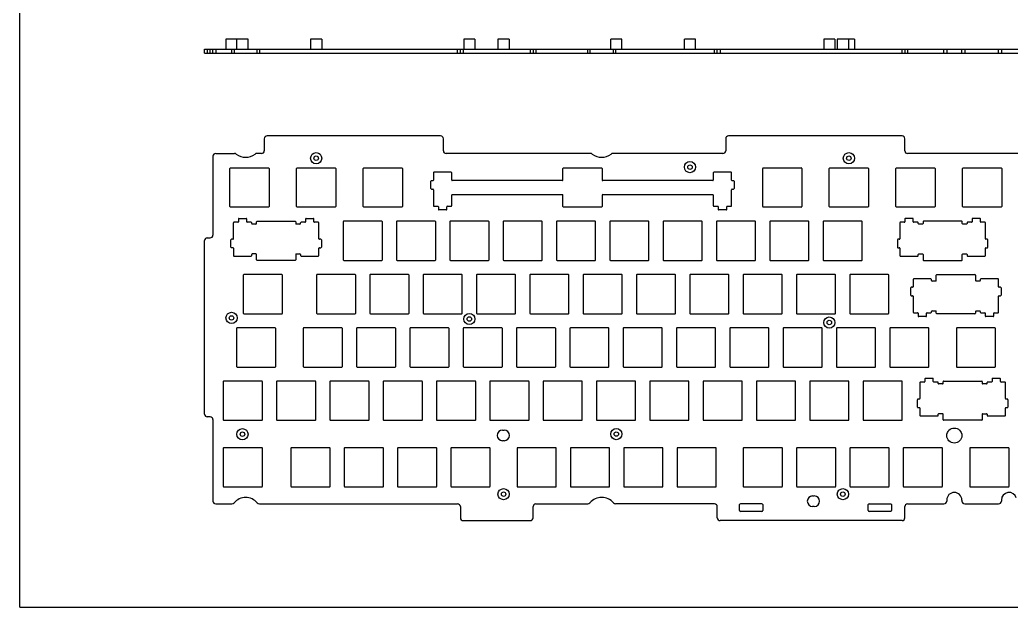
# Model space of a CAD drawing. Header units: millimetres. Extents: x 0 to 594, y 0 to 420.
# Drawn here: x 0 to 354.2, y 0 to 210 of the extents above; entities that cross this region are included whole.
import ezdxf

# ---------------------------------------------------------------- set-up
doc = ezdxf.new("R2010")
doc.units = ezdxf.units.MM
doc.header["$LTSCALE"] = 32.67
doc.layers.get('0').update_dxf_attribs({"linetype": 'CONTINUOUS'})

msp = doc.modelspace()

# ---------------------------------------------------------------- linework, layer by layer
at = {"color": 7, "linetype": 'Continuous'}
for p, q in [((0, 0), (0, 420)), ((73.64, 203.03), (73.64, 199.53)), ((77.49, 203.03), (73.64, 203.03)), ((77.54, 199.53), (77.54, 203.03)), ((81.54, 203.03), (77.54, 203.03)), ((81.54, 199.53), (81.54, 203.03)), ((103.88, 203.03), (103.88, 199.53)), ((107.88, 203.03), (103.88, 203.03)), ((107.88, 203.03), (107.88, 199.53)), ((158.62, 203.03), (158.62, 199.53)), ((162.62, 203.03), (158.62, 203.03)), ((162.62, 203.03), (162.62, 199.53)), ((170.84, 203.03), (170.84, 199.53)), ((174.84, 203.03), (170.84, 203.03)), ((174.84, 203.03), (174.84, 199.53)), ((211.11, 199.53), (211.11, 203.03)), ((215.11, 203.03), (211.11, 203.03)), ((215.11, 199.53), (215.11, 203.03)), ((237.42, 199.53), (237.42, 203.03)), ((241.42, 203.03), (237.42, 203.03)), ((241.42, 199.53), (241.42, 203.03)), ((287.22, 203.03), (287.22, 199.53)), ((291.22, 203.03), (287.22, 203.03)), ((291.22, 203.03), (291.22, 199.53)), ((292.06, 203.03), (292.06, 199.53)), ((296.06, 203.03), (292.06, 203.03)), ((296.06, 203.03), (296.06, 199.53)), ((298.21, 203.03), (296.22, 203.03)), ((298.21, 203.03), (298.21, 199.53)), ((65.99, 198.03), (65.99, 199.53)), ((65.99, 199.53), (503.15, 199.53)), ((66.99, 199.53), (66.99, 198.03)), ((67.99, 198.03), (67.99, 199.53)), ((68.99, 198.03), (68.99, 199.53)), ((69.99, 199.53), (69.99, 198.03)), ((75.78, 198.03), (75.78, 199.53)), ((76.54, 199.53), (76.54, 198.03)), ((84.84, 198.03), (84.84, 199.53)), ((85.6, 199.53), (85.6, 198.03)), ((156.4, 198.03), (156.4, 199.53)), ((157.4, 198.03), (157.4, 199.53)), ((158.4, 199.53), (158.4, 198.03)), ((182.4, 198.03), (182.4, 199.53)), ((183.4, 199.53), (183.4, 198.03)), ((184.4, 199.53), (184.4, 198.03)), ((202.92, 198.03), (202.92, 199.53)), ((203.68, 199.53), (203.68, 198.03)), ((212.1, 198.03), (212.1, 199.53)), ((212.87, 199.53), (212.87, 198.03)), ((248.2, 198.03), (248.2, 199.53)), ((249.2, 198.03), (249.2, 199.53)), ((250.2, 199.53), (250.2, 198.03)), ((315.2, 198.03), (315.2, 199.53)), ((316.2, 199.53), (316.2, 198.03)), ((317.2, 199.53), (317.2, 198.03)), ((330.18, 198.03), (330.18, 199.53)), ((331.18, 199.53), (331.18, 198.03)), ((336.58, 198.03), (336.58, 199.53)), ((337.58, 199.53), (337.58, 198.03)), ((349.72, 198.03), (349.72, 199.53)), ((350.72, 199.53), (350.72, 198.03)), ((65.99, 198.03), (503.15, 198.03)), ((87.35, 167.49), (87.35, 163.2)), ((150.35, 168.49), (88.35, 168.49)), ((151.35, 163.2), (151.35, 167.49)), ((252.2, 167.49), (252.2, 163.2)), ((315.2, 168.49), (253.2, 168.49)), ((316.2, 163.2), (316.2, 167.49)), ((68.99, 161.2), (68.99, 133.05)), ((69.99, 162.2), (76.72, 162.2)), ((86.35, 162.2), (84.66, 162.2)), ((203.92, 162.2), (152.35, 162.2)), ((251.2, 162.2), (211.86, 162.2)), ((356.72, 162.2), (317.2, 162.2)), ((75.08, 143.22), (75.08, 156.82)), ((75.28, 157.02), (88.88, 157.02)), ((89.08, 156.82), (89.08, 143.22)), ((98.88, 143.22), (98.88, 156.82)), ((99.08, 157.02), (112.68, 157.02)), ((112.88, 156.82), (112.88, 143.22)), ((122.68, 143.22), (122.68, 156.82)), ((122.88, 157.02), (136.48, 157.02)), ((136.68, 156.82), (136.68, 143.22)), ((194.05, 152.72), (194.05, 156.82)), ((194.25, 157.02), (207.85, 157.02)), ((208.05, 156.82), (208.05, 152.72)), ((265.41, 143.22), (265.41, 156.82)), ((265.61, 157.02), (279.21, 157.02)), ((279.41, 156.82), (279.41, 143.22)), ((289.21, 143.22), (289.21, 156.82)), ((289.41, 157.02), (303.01, 157.02)), ((303.21, 156.82), (303.21, 143.22)), ((313.01, 143.22), (313.01, 156.82)), ((313.21, 157.02), (326.81, 157.02)), ((327.01, 156.82), (327.01, 143.22)), ((336.81, 143.22), (336.81, 156.82)), ((337.01, 157.02), (350.61, 157.02)), ((350.81, 156.82), (350.81, 143.22)), ((147.57, 152.48), (147.1, 152.48)), ((147.77, 155.28), (147.77, 152.68)), ((154.12, 155.48), (147.97, 155.48)), ((154.32, 152.72), (154.32, 155.28)), ((193.85, 152.52), (154.52, 152.52)), ((247.57, 152.52), (208.25, 152.52)), ((247.77, 155.28), (247.77, 152.72)), ((254.12, 155.48), (247.97, 155.48)), ((254.32, 152.68), (254.32, 155.28)), ((255, 152.48), (254.52, 152.48)), ((146.9, 149.67), (146.9, 152.28)), ((147.1, 149.47), (147.57, 149.47)), ((147.77, 149.27), (147.77, 143.57)), ((254.32, 143.57), (254.32, 149.27)), ((254.52, 149.47), (255, 149.47)), ((255.2, 152.28), (255.2, 149.67)), ((154.32, 143.57), (154.32, 147.32)), ((154.52, 147.52), (193.85, 147.52)), ((194.05, 143.22), (194.05, 147.32)), ((208.05, 147.32), (208.05, 143.22)), ((208.25, 147.52), (247.57, 147.52)), ((247.77, 147.32), (247.77, 143.57)), ((88.88, 143.02), (75.28, 143.02)), ((112.68, 143.02), (99.08, 143.02)), ((136.48, 143.02), (122.88, 143.02)), ((147.97, 143.37), (149.35, 143.37)), ((149.55, 143.17), (149.55, 142.22)), ((152.35, 142.02), (149.75, 142.02)), ((152.55, 142.22), (152.55, 143.17)), ((152.75, 143.37), (154.12, 143.37)), ((207.85, 143.02), (194.25, 143.02)), ((247.97, 143.37), (249.35, 143.37)), ((249.55, 143.17), (249.55, 142.22)), ((252.35, 142.02), (249.75, 142.02)), ((252.55, 142.22), (252.55, 143.17)), ((252.75, 143.37), (254.12, 143.37)), ((279.21, 143.02), (265.61, 143.02)), ((303.01, 143.02), (289.41, 143.02)), ((326.81, 143.02), (313.21, 143.02)), ((350.61, 143.02), (337.01, 143.02)), ((78.08, 138.78), (78.08, 137.83)), ((78.28, 138.98), (80.88, 138.98)), ((81.08, 137.83), (81.08, 138.78)), ((102.08, 138.78), (102.08, 137.83)), ((102.28, 138.98), (104.88, 138.98)), ((105.08, 137.83), (105.08, 138.78)), ((316.2, 138.78), (316.2, 137.83)), ((319, 138.98), (316.4, 138.98)), ((319.2, 137.83), (319.2, 138.78)), ((340.2, 138.78), (340.2, 137.83)), ((343, 138.98), (340.4, 138.98)), ((343.2, 137.83), (343.2, 138.78)), ((76.3, 131.73), (76.3, 137.43)), ((77.88, 137.63), (76.5, 137.63)), ((82.65, 137.63), (81.28, 137.63)), ((82.85, 137.17), (82.85, 137.43)), ((84.38, 136.97), (83.05, 136.97)), ((84.58, 137.17), (84.58, 137.77)), ((84.78, 137.97), (98.38, 137.97)), ((98.58, 137.77), (98.58, 137.17)), ((100.1, 136.97), (98.78, 136.97)), ((100.3, 137.17), (100.3, 137.43)), ((101.88, 137.63), (100.5, 137.63)), ((106.65, 137.63), (105.28, 137.63)), ((106.85, 131.73), (106.85, 137.43)), ((115.53, 137.77), (115.53, 124.17)), ((129.33, 137.97), (115.73, 137.97)), ((129.53, 124.17), (129.53, 137.77)), ((134.58, 137.77), (134.58, 124.17)), ((148.38, 137.97), (134.78, 137.97)), ((148.58, 124.17), (148.58, 137.77)), ((153.63, 137.77), (153.63, 124.17)), ((167.43, 137.97), (153.83, 137.97)), ((167.63, 124.17), (167.63, 137.77)), ((172.68, 137.77), (172.68, 124.17)), ((186.48, 137.97), (172.88, 137.97)), ((186.68, 124.17), (186.68, 137.77)), ((191.73, 137.77), (191.73, 124.17)), ((205.53, 137.97), (191.93, 137.97)), ((205.73, 124.17), (205.73, 137.77)), ((210.78, 137.77), (210.78, 124.17)), ((224.58, 137.97), (210.98, 137.97)), ((224.78, 124.17), (224.78, 137.77)), ((229.83, 137.77), (229.83, 124.17)), ((243.63, 137.97), (230.03, 137.97)), ((243.83, 124.17), (243.83, 137.77)), ((248.88, 137.77), (248.88, 124.17)), ((262.68, 137.97), (249.08, 137.97)), ((262.88, 124.17), (262.88, 137.77)), ((267.93, 137.77), (267.93, 124.17)), ((281.73, 137.97), (268.13, 137.97)), ((281.93, 124.17), (281.93, 137.77)), ((286.98, 137.77), (286.98, 124.17)), ((300.78, 137.97), (287.18, 137.97)), ((300.98, 124.17), (300.98, 137.77)), ((314.42, 137.43), (314.42, 131.73)), ((316, 137.63), (314.62, 137.63)), ((320.77, 137.63), (319.4, 137.63)), ((320.97, 137.17), (320.97, 137.43)), ((322.5, 136.97), (321.17, 136.97)), ((322.7, 137.77), (322.7, 137.17)), ((336.5, 137.97), (322.9, 137.97)), ((336.7, 137.17), (336.7, 137.77)), ((338.22, 136.97), (336.9, 136.97)), ((338.42, 137.43), (338.42, 137.17)), ((340, 137.63), (338.62, 137.63)), ((344.77, 137.63), (343.4, 137.63)), ((344.97, 131.73), (344.97, 137.43)), ((65.99, 69.05), (65.99, 131.05)), ((66.99, 132.05), (67.99, 132.05)), ((75.43, 128.72), (75.43, 131.33)), ((76.1, 131.53), (75.63, 131.53)), ((107.53, 131.53), (107.05, 131.53)), ((107.73, 131.33), (107.73, 128.72)), ((313.55, 131.33), (313.55, 128.72)), ((314.22, 131.53), (313.75, 131.53)), ((345.65, 131.53), (345.17, 131.53)), ((345.85, 128.72), (345.85, 131.33)), ((76.1, 128.52), (75.63, 128.52)), ((76.3, 128.32), (76.3, 125.72)), ((106.85, 125.72), (106.85, 128.32)), ((107.05, 128.52), (107.53, 128.52)), ((313.75, 128.52), (314.22, 128.52)), ((314.42, 128.32), (314.42, 125.72)), ((344.97, 125.72), (344.97, 128.32)), ((345.17, 128.52), (345.65, 128.52)), ((76.5, 125.52), (82.65, 125.52)), ((82.85, 125.72), (82.85, 126.12)), ((84.38, 126.32), (83.05, 126.32)), ((84.58, 124.17), (84.58, 126.12)), ((98.38, 123.97), (84.78, 123.97)), ((98.58, 126.12), (98.58, 124.17)), ((98.78, 126.32), (100.1, 126.32)), ((100.3, 126.12), (100.3, 125.72)), ((100.5, 125.52), (106.65, 125.52)), ((115.73, 123.97), (129.33, 123.97)), ((134.78, 123.97), (148.38, 123.97)), ((153.83, 123.97), (167.43, 123.97)), ((172.88, 123.97), (186.48, 123.97)), ((191.93, 123.97), (205.53, 123.97)), ((210.98, 123.97), (224.58, 123.97)), ((230.03, 123.97), (243.63, 123.97)), ((249.08, 123.97), (262.68, 123.97)), ((268.13, 123.97), (281.73, 123.97)), ((287.18, 123.97), (300.78, 123.97)), ((314.62, 125.52), (320.77, 125.52)), ((320.97, 125.72), (320.97, 126.12)), ((321.17, 126.32), (322.5, 126.32)), ((322.7, 126.12), (322.7, 124.17)), ((322.9, 123.97), (336.5, 123.97)), ((336.7, 124.17), (336.7, 126.12)), ((336.9, 126.32), (338.22, 126.32)), ((338.42, 126.12), (338.42, 125.72)), ((338.62, 125.52), (344.77, 125.52)), ((79.81, 118.72), (79.81, 105.12)), ((93.61, 118.92), (80.01, 118.92)), ((93.81, 105.12), (93.81, 118.72)), ((106, 118.72), (106, 105.12)), ((119.8, 118.92), (106.2, 118.92)), ((120, 105.12), (120, 118.72)), ((125.05, 118.72), (125.05, 105.12)), ((138.85, 118.92), (125.25, 118.92)), ((139.05, 105.12), (139.05, 118.72)), ((144.1, 118.72), (144.1, 105.12)), ((157.9, 118.92), (144.3, 118.92)), ((158.1, 105.12), (158.1, 118.72)), ((163.15, 118.72), (163.15, 105.12)), ((176.95, 118.92), (163.35, 118.92)), ((177.15, 105.12), (177.15, 118.72)), ((182.2, 118.72), (182.2, 105.12)), ((196, 118.92), (182.4, 118.92)), ((196.2, 105.12), (196.2, 118.72)), ((201.25, 118.72), (201.25, 105.12)), ((215.05, 118.92), (201.45, 118.92)), ((215.25, 105.12), (215.25, 118.72)), ((220.3, 118.72), (220.3, 105.12)), ((234.1, 118.92), (220.5, 118.92)), ((234.3, 105.12), (234.3, 118.72)), ((239.35, 118.72), (239.35, 105.12)), ((253.15, 118.92), (239.55, 118.92)), ((253.35, 105.12), (253.35, 118.72)), ((258.4, 118.72), (258.4, 105.12)), ((272.2, 118.92), (258.6, 118.92)), ((272.4, 105.12), (272.4, 118.72)), ((277.45, 118.72), (277.45, 105.12)), ((291.25, 118.92), (277.65, 118.92)), ((291.45, 105.12), (291.45, 118.72)), ((296.5, 118.72), (296.5, 105.12)), ((310.3, 118.92), (296.7, 118.92)), ((310.5, 105.12), (310.5, 118.72)), ((319.17, 117.18), (319.17, 114.58)), ((325.52, 117.38), (319.37, 117.38)), ((325.72, 116.78), (325.72, 117.18)), ((327.45, 116.78), (327.45, 118.72)), ((327.65, 118.92), (341.25, 118.92)), ((341.45, 118.72), (341.45, 116.78)), ((343.17, 117.18), (343.17, 116.78)), ((349.52, 117.38), (343.37, 117.38)), ((349.72, 114.58), (349.72, 117.18)), ((318.3, 111.57), (318.3, 114.18)), ((318.97, 114.38), (318.5, 114.38)), ((327.25, 116.58), (325.92, 116.58)), ((342.97, 116.58), (341.65, 116.58)), ((350.4, 114.38), (349.92, 114.38)), ((350.6, 114.18), (350.6, 111.57)), ((318.5, 111.37), (318.97, 111.37)), ((319.17, 111.17), (319.17, 105.47)), ((349.72, 105.47), (349.72, 111.17)), ((349.92, 111.37), (350.4, 111.37)), ((80.01, 104.92), (93.61, 104.92)), ((106.2, 104.92), (119.8, 104.92)), ((125.25, 104.92), (138.85, 104.92)), ((144.3, 104.92), (157.9, 104.92)), ((163.35, 104.92), (176.95, 104.92)), ((182.4, 104.92), (196, 104.92)), ((201.45, 104.92), (215.05, 104.92)), ((220.5, 104.92), (234.1, 104.92)), ((239.55, 104.92), (253.15, 104.92)), ((258.6, 104.92), (272.2, 104.92)), ((277.65, 104.92), (291.25, 104.92)), ((296.7, 104.92), (310.3, 104.92)), ((319.37, 105.27), (320.75, 105.27)), ((320.95, 105.07), (320.95, 104.12)), ((323.75, 103.92), (321.15, 103.92)), ((323.95, 104.12), (323.95, 105.07)), ((324.15, 105.27), (325.52, 105.27)), ((325.72, 105.47), (325.72, 105.72)), ((325.92, 105.92), (327.25, 105.92)), ((327.45, 105.12), (327.45, 105.72)), ((341.25, 104.92), (327.65, 104.92)), ((341.45, 105.72), (341.45, 105.12)), ((341.65, 105.92), (342.97, 105.92)), ((343.17, 105.72), (343.17, 105.47)), ((343.37, 105.27), (344.75, 105.27)), ((344.95, 105.07), (344.95, 104.12)), ((347.75, 103.92), (345.15, 103.92)), ((347.95, 104.12), (347.95, 105.07)), ((348.15, 105.27), (349.52, 105.27)), ((77.42, 99.67), (77.42, 86.07)), ((91.22, 99.87), (77.62, 99.87)), ((91.42, 86.07), (91.42, 99.67)), ((101.25, 99.67), (101.25, 86.07)), ((115.05, 99.87), (101.45, 99.87)), ((115.25, 86.07), (115.25, 99.67)), ((120.3, 99.67), (120.3, 86.07)), ((134.1, 99.87), (120.5, 99.87)), ((134.3, 86.07), (134.3, 99.67)), ((139.35, 99.67), (139.35, 86.07)), ((153.15, 99.87), (139.55, 99.87)), ((153.35, 86.07), (153.35, 99.67)), ((158.4, 99.67), (158.4, 86.07)), ((172.2, 99.87), (158.6, 99.87)), ((172.4, 86.07), (172.4, 99.67)), ((177.45, 99.67), (177.45, 86.07)), ((191.25, 99.87), (177.65, 99.87)), ((191.45, 86.07), (191.45, 99.67)), ((196.5, 99.67), (196.5, 86.07)), ((210.3, 99.87), (196.7, 99.87)), ((210.5, 86.07), (210.5, 99.67)), ((215.55, 99.67), (215.55, 86.07)), ((229.35, 99.87), (215.75, 99.87)), ((229.55, 86.07), (229.55, 99.67)), ((234.6, 99.67), (234.6, 86.07)), ((248.4, 99.87), (234.8, 99.87)), ((248.6, 86.07), (248.6, 99.67)), ((253.65, 99.67), (253.65, 86.07)), ((267.45, 99.87), (253.85, 99.87)), ((267.65, 86.07), (267.65, 99.67)), ((272.7, 99.67), (272.7, 86.07)), ((286.5, 99.87), (272.9, 99.87)), ((286.7, 86.07), (286.7, 99.67)), ((291.75, 99.67), (291.75, 86.07)), ((305.55, 99.87), (291.95, 99.87)), ((305.75, 86.07), (305.75, 99.67)), ((310.8, 99.67), (310.8, 86.07)), ((324.6, 99.87), (311, 99.87)), ((324.8, 86.07), (324.8, 99.67)), ((334.6, 99.67), (334.6, 86.07)), ((348.4, 99.87), (334.8, 99.87)), ((348.6, 86.07), (348.6, 99.67)), ((77.62, 85.87), (91.22, 85.87)), ((101.45, 85.87), (115.05, 85.87)), ((120.5, 85.87), (134.1, 85.87)), ((139.55, 85.87), (153.15, 85.87)), ((158.6, 85.87), (172.2, 85.87)), ((177.65, 85.87), (191.25, 85.87)), ((196.7, 85.87), (210.3, 85.87)), ((215.75, 85.87), (229.35, 85.87)), ((234.8, 85.87), (248.4, 85.87)), ((253.85, 85.87), (267.45, 85.87)), ((272.9, 85.87), (286.5, 85.87)), ((291.95, 85.87), (305.55, 85.87)), ((311, 85.87), (324.6, 85.87)), ((334.8, 85.87), (348.4, 85.87)), ((323.36, 81.63), (323.36, 80.68)), ((323.56, 81.83), (326.16, 81.83)), ((326.36, 80.68), (326.36, 81.63)), ((347.36, 81.63), (347.36, 80.68)), ((347.56, 81.83), (350.16, 81.83)), ((350.36, 80.68), (350.36, 81.63)), ((72.67, 80.62), (72.67, 67.02)), ((86.47, 80.82), (72.87, 80.82)), ((86.67, 67.02), (86.67, 80.62)), ((91.72, 80.62), (91.72, 67.02)), ((105.52, 80.82), (91.92, 80.82)), ((105.72, 67.02), (105.72, 80.62)), ((110.77, 80.62), (110.77, 67.02)), ((124.57, 80.82), (110.97, 80.82)), ((124.77, 67.02), (124.77, 80.62)), ((129.82, 80.62), (129.82, 67.02)), ((143.62, 80.82), (130.02, 80.82)), ((143.82, 67.02), (143.82, 80.62)), ((148.87, 80.62), (148.87, 67.02)), ((162.67, 80.82), (149.07, 80.82)), ((162.87, 67.02), (162.87, 80.62)), ((167.92, 80.62), (167.92, 67.02)), ((181.72, 80.82), (168.12, 80.82)), ((181.92, 67.02), (181.92, 80.62)), ((186.97, 80.62), (186.97, 67.02)), ((200.77, 80.82), (187.17, 80.82)), ((200.97, 67.02), (200.97, 80.62)), ((206.02, 80.62), (206.02, 67.02)), ((219.82, 80.82), (206.22, 80.82)), ((220.02, 67.02), (220.02, 80.62)), ((225.07, 80.62), (225.07, 67.02)), ((238.87, 80.82), (225.27, 80.82)), ((239.07, 67.02), (239.07, 80.62)), ((244.12, 80.62), (244.12, 67.02)), ((257.92, 80.82), (244.32, 80.82)), ((258.12, 67.02), (258.12, 80.62)), ((263.17, 80.62), (263.17, 67.02)), ((276.97, 80.82), (263.37, 80.82)), ((277.17, 67.02), (277.17, 80.62)), ((282.22, 80.62), (282.22, 67.02)), ((296.02, 80.82), (282.42, 80.82)), ((296.22, 67.02), (296.22, 80.62)), ((301.27, 80.62), (301.27, 67.02)), ((315.07, 80.82), (301.47, 80.82)), ((315.27, 67.02), (315.27, 80.62)), ((321.59, 80.28), (321.59, 74.58)), ((323.16, 80.48), (321.79, 80.48)), ((327.94, 80.48), (326.56, 80.48)), ((328.14, 80.02), (328.14, 80.28)), ((329.66, 79.82), (328.34, 79.82)), ((329.86, 80.02), (329.86, 80.62)), ((330.06, 80.82), (343.66, 80.82)), ((343.86, 80.62), (343.86, 80.02)), ((345.39, 79.82), (344.06, 79.82)), ((345.59, 80.02), (345.59, 80.28)), ((347.16, 80.48), (345.79, 80.48)), ((351.94, 80.48), (350.56, 80.48)), ((352.14, 74.58), (352.14, 80.28)), ((320.71, 71.57), (320.71, 74.18)), ((321.39, 74.38), (320.91, 74.38)), ((320.91, 71.37), (321.39, 71.37)), ((321.59, 71.17), (321.59, 68.57)), ((352.14, 68.57), (352.14, 71.17)), ((352.81, 74.38), (352.34, 74.38)), ((352.34, 71.37), (352.81, 71.37)), ((353.01, 74.18), (353.01, 71.57)), ((67.99, 68.05), (66.99, 68.05)), ((321.79, 68.37), (327.94, 68.37)), ((328.14, 68.57), (328.14, 68.97)), ((329.66, 69.17), (328.34, 69.17)), ((329.86, 67.02), (329.86, 68.97)), ((343.86, 68.97), (343.86, 67.02)), ((344.06, 69.17), (345.39, 69.17)), ((345.59, 68.97), (345.59, 68.57)), ((345.79, 68.37), (351.94, 68.37)), ((68.99, 67.05), (68.99, 37.94)), ((72.87, 66.82), (86.47, 66.82)), ((91.92, 66.82), (105.52, 66.82)), ((110.97, 66.82), (124.57, 66.82)), ((130.02, 66.82), (143.62, 66.82)), ((149.07, 66.82), (162.67, 66.82)), ((168.12, 66.82), (181.72, 66.82)), ((187.17, 66.82), (200.77, 66.82)), ((206.22, 66.82), (219.82, 66.82)), ((225.27, 66.82), (238.87, 66.82)), ((244.32, 66.82), (257.92, 66.82)), ((263.37, 66.82), (276.97, 66.82)), ((282.42, 66.82), (296.02, 66.82)), ((301.47, 66.82), (315.07, 66.82)), ((343.66, 66.82), (330.06, 66.82)), ((172.43, 63.31), (173.03, 63.31)), ((72.67, 56.82), (72.67, 43.22)), ((86.47, 57.02), (72.87, 57.02)), ((86.67, 43.22), (86.67, 56.82)), ((96.86, 56.82), (96.86, 43.22)), ((110.66, 57.02), (97.06, 57.02)), ((110.86, 43.22), (110.86, 56.82)), ((115.91, 56.82), (115.91, 43.22)), ((129.71, 57.02), (116.11, 57.02)), ((129.91, 43.22), (129.91, 56.82)), ((134.96, 56.82), (134.96, 43.22)), ((148.76, 57.02), (135.16, 57.02)), ((148.96, 43.22), (148.96, 56.82)), ((154.01, 56.82), (154.01, 43.22)), ((167.81, 57.02), (154.21, 57.02)), ((168.01, 43.22), (168.01, 56.82)), ((173.03, 59.51), (172.43, 59.51)), ((177.67, 56.82), (177.67, 43.22)), ((191.47, 57.02), (177.87, 57.02)), ((191.67, 43.22), (191.67, 56.82)), ((196.72, 56.82), (196.72, 43.22)), ((210.52, 57.02), (196.92, 57.02)), ((210.72, 43.22), (210.72, 56.82)), ((215.77, 56.82), (215.77, 43.22)), ((229.57, 57.02), (215.97, 57.02)), ((229.77, 43.22), (229.77, 56.82)), ((234.82, 56.82), (234.82, 43.22)), ((248.62, 57.02), (235.02, 57.02)), ((248.82, 43.22), (248.82, 56.82)), ((258.48, 56.82), (258.48, 43.22)), ((272.28, 57.02), (258.68, 57.02)), ((272.48, 43.22), (272.48, 56.82)), ((277.53, 56.82), (277.53, 43.22)), ((291.33, 57.02), (277.73, 57.02)), ((291.53, 43.22), (291.53, 56.82)), ((296.58, 56.82), (296.58, 43.22)), ((310.38, 57.02), (296.78, 57.02)), ((310.58, 43.22), (310.58, 56.82)), ((315.63, 56.82), (315.63, 43.22)), ((329.43, 57.02), (315.83, 57.02)), ((329.63, 43.22), (329.63, 56.82)), ((339.42, 56.82), (339.42, 43.22)), ((353.22, 57.02), (339.62, 57.02)), ((353.42, 43.22), (353.42, 56.82)), ((72.87, 43.02), (86.47, 43.02)), ((97.06, 43.02), (110.66, 43.02)), ((116.11, 43.02), (129.71, 43.02)), ((135.16, 43.02), (148.76, 43.02)), ((154.21, 43.02), (167.81, 43.02)), ((177.87, 43.02), (191.47, 43.02)), ((196.92, 43.02), (210.52, 43.02)), ((215.97, 43.02), (229.57, 43.02)), ((235.02, 43.02), (248.62, 43.02)), ((258.68, 43.02), (272.28, 43.02)), ((277.73, 43.02), (291.33, 43.02)), ((296.78, 43.02), (310.38, 43.02)), ((315.83, 43.02), (329.43, 43.02)), ((339.62, 43.02), (353.22, 43.02)), ((283.24, 39.78), (283.84, 39.78)), ((69.99, 36.94), (75.78, 36.94)), ((85.6, 36.94), (156.4, 36.94)), ((157.4, 35.94), (157.4, 31.96)), ((183.4, 31.96), (183.4, 35.94)), ((184.4, 36.94), (202.92, 36.94)), ((248.2, 36.94), (212.87, 36.94)), ((249.2, 31.96), (249.2, 35.94)), ((257.15, 34.56), (257.15, 36.66)), ((265.15, 36.96), (257.45, 36.96)), ((265.45, 36.66), (265.45, 34.56)), ((283.84, 35.98), (283.24, 35.98)), ((303.15, 34.56), (303.15, 36.66)), ((303.45, 36.96), (311.15, 36.96)), ((311.45, 36.66), (311.45, 34.56)), ((316.2, 31.96), (316.2, 35.94)), ((317.2, 36.94), (330.18, 36.94)), ((331.18, 38.32), (331.18, 37.94)), ((336.58, 38.32), (336.58, 37.94)), ((337.58, 36.94), (349.72, 36.94)), ((350.72, 38.32), (350.72, 37.94)), ((265.15, 34.26), (257.45, 34.26)), ((311.15, 34.26), (303.45, 34.26)), ((158.4, 30.96), (182.4, 30.96)), ((315.2, 30.96), (250.2, 30.96)), ((0, 0), (594, 0))]:
    msp.add_line(p, q, dxfattribs=at)
for centre, radius in [((105.88, 160.52), 2), ((105.88, 160.52), 0.8), ((296.21, 160.52), 2), ((296.21, 160.52), 0.8), ((239.42, 157.33), 2), ((239.42, 157.33), 0.8), ((75.64, 103.42), 2), ((75.64, 103.42), 0.8), ((160.62, 103.02), 2), ((160.62, 103.02), 0.8), ((289.22, 101.77), 2), ((289.22, 101.77), 0.8), ((79.54, 61.84), 2), ((213.11, 61.89), 2), ((333.88, 61.35), 2.7), ((79.54, 61.84), 0.8), ((213.11, 61.89), 0.8), ((172.84, 40.41), 2), ((172.84, 40.41), 0.8), ((294.06, 40.41), 2), ((294.06, 40.41), 0.8)]:
    msp.add_circle(centre, radius, dxfattribs=at)
for centre, radius, start, end in [((88.35, 167.49), 1, 90, 180), ((150.35, 167.49), 1, 0, 90), ((253.2, 167.49), 1, 90, 180), ((315.2, 167.49), 1, 0, 90), ((86.35, 163.2), 1, 270, 360), ((152.35, 163.2), 1, 180, 270), ((251.2, 163.2), 1, 270, 360), ((317.2, 163.2), 1, 180, 270), ((69.99, 161.2), 1, 90, 180), ((76.72, 161.2), 1, 52.3584, 90), ((80.69, 166.35), 5.5, 232.3584, 307.6416), ((84.66, 161.2), 1, 90, 127.6416), ((203.92, 161.2), 1, 52.3584, 90), ((207.89, 166.35), 5.5, 232.3584, 307.6416), ((211.86, 161.2), 1, 90, 127.6416), ((75.28, 156.82), 0.2, 90, 179.998), ((88.88, 156.82), 0.2, 0, 90), ((99.08, 156.82), 0.2, 90, 179.998), ((112.68, 156.82), 0.2, 0, 90), ((122.88, 156.82), 0.2, 90, 179.998), ((136.48, 156.82), 0.2, 0, 90), ((194.25, 156.82), 0.2, 90, 180), ((207.85, 156.82), 0.2, 360, 90), ((265.61, 156.82), 0.2, 90, 179.998), ((279.21, 156.82), 0.2, 0, 90), ((289.41, 156.82), 0.2, 90, 180), ((303.01, 156.82), 0.2, 0, 89.9953), ((313.21, 156.82), 0.2, 90, 180), ((326.81, 156.82), 0.2, 0, 90), ((337.01, 156.82), 0.2, 90, 180), ((350.61, 156.82), 0.2, 0, 89.9953), ((147.1, 152.28), 0.2, 90, 180), ((147.57, 152.68), 0.2, 270, 0), ((147.97, 155.28), 0.2, 90, 180), ((154.12, 155.28), 0.2, 360, 90), ((154.52, 152.72), 0.2, 180, 270), ((193.85, 152.72), 0.2, 270, 0), ((208.25, 152.72), 0.2, 180, 270), ((247.57, 152.72), 0.2, 270, 0), ((247.97, 155.28), 0.2, 90, 180), ((254.12, 155.28), 0.2, 0, 90), ((254.52, 152.68), 0.2, 180, 270), ((255, 152.28), 0.2, 0, 90), ((147.1, 149.67), 0.2, 180, 270), ((147.57, 149.27), 0.2, 0, 90), ((254.52, 149.27), 0.2, 90, 180), ((255, 149.67), 0.2, 270, 360), ((154.52, 147.32), 0.2, 90, 180), ((193.85, 147.32), 0.2, 360, 90), ((208.25, 147.32), 0.2, 90, 180), ((247.57, 147.32), 0.2, 0, 90), ((75.28, 143.22), 0.2, 180, 270), ((88.88, 143.22), 0.2, 270, 360), ((99.08, 143.22), 0.2, 180, 270), ((112.68, 143.22), 0.2, 270, 360), ((122.88, 143.22), 0.2, 180, 270), ((136.48, 143.22), 0.2, 270, 360), ((147.97, 143.57), 0.2, 180, 270), ((149.35, 143.17), 0.2, 360, 90), ((149.75, 142.22), 0.2, 180, 270), ((152.35, 142.22), 0.2, 270, 360), ((152.75, 143.17), 0.2, 90, 180), ((154.12, 143.57), 0.2, 270, 360), ((194.25, 143.22), 0.2, 180, 270), ((207.85, 143.22), 0.2, 270, 0), ((247.97, 143.57), 0.2, 180, 270), ((249.35, 143.17), 0.2, 360, 90), ((249.75, 142.22), 0.2, 180, 270), ((252.35, 142.22), 0.2, 270, 360), ((252.75, 143.17), 0.2, 90, 180), ((254.12, 143.57), 0.2, 270, 360), ((265.61, 143.22), 0.2, 180, 270), ((279.21, 143.22), 0.2, 270, 360), ((289.41, 143.22), 0.2, 180, 270), ((303.01, 143.22), 0.2, 270, 360), ((313.21, 143.22), 0.2, 180, 270), ((326.81, 143.22), 0.2, 270, 359.9953), ((337.01, 143.22), 0.2, 180, 270), ((350.61, 143.22), 0.2, 270, 360), ((78.28, 138.78), 0.2, 90, 180), ((80.88, 138.78), 0.2, 360, 90), ((102.28, 138.78), 0.2, 90, 180), ((104.88, 138.78), 0.2, 360, 90), ((316.4, 138.78), 0.2, 90.0005, 180.0063), ((319, 138.78), 0.2, 359.9995, 89.9996), ((340.4, 138.78), 0.2, 90.0005, 180.0063), ((343, 138.78), 0.2, 359.9995, 89.9996), ((76.5, 137.43), 0.2, 90, 180), ((77.88, 137.83), 0.2, 270, 360), ((81.28, 137.83), 0.2, 180, 270), ((82.65, 137.43), 0.2, 360, 90), ((83.05, 137.17), 0.2, 180, 270), ((84.38, 137.17), 0.2, 270, 360), ((84.78, 137.77), 0.2, 90, 180), ((98.38, 137.77), 0.2, 360, 90), ((98.78, 137.17), 0.2, 180, 270), ((100.1, 137.17), 0.2, 270, 360), ((100.5, 137.43), 0.2, 90, 180), ((101.88, 137.83), 0.2, 270, 360), ((105.28, 137.83), 0.2, 180, 270), ((106.65, 137.43), 0.2, 360, 90), ((115.73, 137.77), 0.2, 90, 180.0001), ((129.33, 137.77), 0.2, 0, 90), ((134.78, 137.77), 0.2, 90, 180.0001), ((148.38, 137.77), 0.2, 0, 90), ((153.83, 137.77), 0.2, 90, 180.0001), ((167.43, 137.77), 0.2, 0, 90), ((172.88, 137.77), 0.2, 90, 180.0001), ((186.48, 137.77), 0.2, 0, 90), ((191.93, 137.77), 0.2, 90, 180.0001), ((205.53, 137.77), 0.2, 0, 90), ((210.98, 137.77), 0.2, 90, 180.0001), ((224.58, 137.77), 0.2, 0, 90), ((230.03, 137.77), 0.2, 90, 180.0001), ((243.63, 137.77), 0.2, 0, 90), ((249.08, 137.77), 0.2, 90, 180.0001), ((262.68, 137.77), 0.2, 0, 90), ((268.13, 137.77), 0.2, 90, 180.0001), ((281.73, 137.77), 0.2, 0, 90), ((287.18, 137.77), 0.2, 90, 180.0001), ((300.78, 137.77), 0.2, 0, 90), ((314.62, 137.43), 0.2, 89.9987, 180.0011), ((316, 137.83), 0.2, 270.0007, 359.9934), ((319.4, 137.83), 0.2, 180.0007, 269.9936), ((320.77, 137.43), 0.2, 359.9973, 90.0062), ((321.17, 137.17), 0.2, 180.0037, 269.9918), ((322.5, 137.17), 0.2, 270.0047, 359.9987), ((322.9, 137.77), 0.2, 90.0005, 180.0012), ((336.5, 137.77), 0.2, 359.9974, 89.9996), ((336.9, 137.17), 0.2, 180.0037, 269.9918), ((338.22, 137.17), 0.2, 270.0047, 359.9989), ((338.62, 137.43), 0.2, 89.9987, 180.0011), ((340, 137.83), 0.2, 270.0007, 359.9934), ((343.4, 137.83), 0.2, 180.0007, 269.9936), ((344.77, 137.43), 0.2, 359.9973, 90.0062), ((66.99, 131.05), 1, 90, 180), ((67.99, 133.05), 1, 270, 360), ((75.63, 131.33), 0.2, 90, 180), ((76.1, 131.73), 0.2, 270, 360), ((107.05, 131.73), 0.2, 180, 270), ((107.53, 131.33), 0.2, 0, 90), ((313.75, 131.33), 0.2, 89.9936, 179.9996), ((314.22, 131.73), 0.2, 270.0037, 359.9989), ((345.17, 131.73), 0.2, 180.0037, 269.9987), ((345.65, 131.33), 0.2, 0.0005, 90.0012), ((75.63, 128.72), 0.2, 180, 270), ((76.1, 128.32), 0.2, 0, 90), ((107.05, 128.32), 0.2, 90, 180), ((107.53, 128.72), 0.2, 270, 360), ((313.75, 128.72), 0.2, 180.0005, 270.0012), ((314.22, 128.32), 0.2, 0.0037, 89.9987), ((345.17, 128.32), 0.2, 90.0037, 179.9989), ((345.65, 128.72), 0.2, 269.9936, 359.9996), ((76.5, 125.72), 0.2, 180, 270), ((82.65, 125.72), 0.2, 270, 360), ((83.05, 126.12), 0.2, 90, 180), ((84.38, 126.12), 0.2, 0, 90), ((84.78, 124.17), 0.2, 180, 270), ((98.38, 124.17), 0.2, 270, 0), ((98.78, 126.12), 0.2, 90, 180), ((100.1, 126.12), 0.2, 0, 90), ((100.5, 125.72), 0.2, 180, 270), ((106.65, 125.72), 0.2, 270, 360), ((115.73, 124.17), 0.2, 180, 270), ((129.33, 124.17), 0.2, 270, 360), ((134.78, 124.17), 0.2, 180, 270), ((148.38, 124.17), 0.2, 270, 360), ((153.83, 124.17), 0.2, 180, 270), ((167.43, 124.17), 0.2, 270, 360), ((172.88, 124.17), 0.2, 180, 270), ((186.48, 124.17), 0.2, 270, 360), ((191.93, 124.17), 0.2, 180, 270), ((205.53, 124.17), 0.2, 270, 360), ((210.98, 124.17), 0.2, 180, 270), ((224.58, 124.17), 0.2, 270, 360), ((230.03, 124.17), 0.2, 180, 270), ((243.63, 124.17), 0.2, 270, 360), ((249.08, 124.17), 0.2, 180, 270), ((262.68, 124.17), 0.2, 270, 360), ((268.13, 124.17), 0.2, 180, 270), ((281.73, 124.17), 0.2, 270, 360), ((287.18, 124.17), 0.2, 180, 270), ((300.78, 124.17), 0.2, 270, 360), ((314.62, 125.72), 0.2, 179.9973, 269.9996), ((320.77, 125.72), 0.2, 270.0005, 0.0011), ((321.17, 126.12), 0.2, 90.0047, 179.9989), ((322.5, 126.12), 0.2, 0.0037, 89.9918), ((322.9, 124.17), 0.2, 179.9975, 269.9995), ((336.5, 124.17), 0.2, 270.0005, 0.0012), ((336.9, 126.12), 0.2, 90.0047, 179.9987), ((338.22, 126.12), 0.2, 0.0037, 89.9918), ((338.62, 125.72), 0.2, 179.9974, 269.9997), ((344.77, 125.72), 0.2, 270.0003, 0.0011), ((80.01, 118.72), 0.2, 90, 180), ((93.61, 118.72), 0.2, 0, 90), ((106.2, 118.72), 0.2, 90, 180.0001), ((119.8, 118.72), 0.2, 0, 90), ((125.25, 118.72), 0.2, 90, 180.0001), ((138.85, 118.72), 0.2, 0, 90), ((144.3, 118.72), 0.2, 90, 180.0001), ((157.9, 118.72), 0.2, 0, 90), ((163.35, 118.72), 0.2, 90, 180.0001), ((176.95, 118.72), 0.2, 0, 90), ((182.4, 118.72), 0.2, 90, 180.0001), ((196, 118.72), 0.2, 0, 90), ((201.45, 118.72), 0.2, 90, 180.0001), ((215.05, 118.72), 0.2, 0, 90), ((220.5, 118.72), 0.2, 90, 180.0001), ((234.1, 118.72), 0.2, 0, 90), ((239.55, 118.72), 0.2, 90, 180.0001), ((253.15, 118.72), 0.2, 0, 90), ((258.6, 118.72), 0.2, 90, 180), ((272.2, 118.72), 0.2, 0, 90), ((277.65, 118.72), 0.2, 90, 180.0001), ((291.25, 118.72), 0.2, 0, 90), ((296.7, 118.72), 0.2, 90, 180.0001), ((310.3, 118.72), 0.2, 0, 90), ((319.37, 117.18), 0.2, 90, 180), ((325.52, 117.18), 0.2, 360, 90), ((327.65, 118.72), 0.2, 90, 180), ((341.25, 118.72), 0.2, 360, 90), ((343.37, 117.18), 0.2, 90, 180), ((349.52, 117.18), 0.2, 360, 90), ((318.5, 114.18), 0.2, 90, 180), ((318.97, 114.58), 0.2, 270, 360), ((325.92, 116.78), 0.2, 180, 270), ((327.25, 116.78), 0.2, 270, 360), ((341.65, 116.78), 0.2, 180, 270), ((342.97, 116.78), 0.2, 270, 360), ((349.92, 114.58), 0.2, 180, 270), ((350.4, 114.18), 0.2, 0, 90), ((318.5, 111.57), 0.2, 180, 270), ((318.97, 111.17), 0.2, 0, 90), ((349.92, 111.17), 0.2, 90, 180), ((350.4, 111.57), 0.2, 270, 360), ((80.01, 105.12), 0.2, 180, 270), ((93.61, 105.12), 0.2, 270, 0.0002), ((106.2, 105.12), 0.2, 180, 270), ((119.8, 105.12), 0.2, 270, 360), ((125.25, 105.12), 0.2, 180, 270), ((138.85, 105.12), 0.2, 270, 360), ((144.3, 105.12), 0.2, 180, 270), ((157.9, 105.12), 0.2, 270, 360), ((163.35, 105.12), 0.2, 180, 270), ((176.95, 105.12), 0.2, 270, 360), ((182.4, 105.12), 0.2, 180, 270), ((196, 105.12), 0.2, 270, 360), ((201.45, 105.12), 0.2, 180, 270), ((215.05, 105.12), 0.2, 270, 360), ((220.5, 105.12), 0.2, 180, 270), ((234.1, 105.12), 0.2, 270, 360), ((239.55, 105.12), 0.2, 180, 270), ((253.15, 105.12), 0.2, 270, 360), ((258.6, 105.12), 0.2, 180, 270.0002), ((272.2, 105.12), 0.2, 270, 360), ((277.65, 105.12), 0.2, 180, 270), ((291.25, 105.12), 0.2, 270, 360), ((296.7, 105.12), 0.2, 180, 270), ((310.3, 105.12), 0.2, 270, 360), ((319.37, 105.47), 0.2, 180, 270), ((320.75, 105.07), 0.2, 0, 90), ((321.15, 104.12), 0.2, 180, 270), ((323.75, 104.12), 0.2, 270, 360), ((324.15, 105.07), 0.2, 90, 180), ((325.52, 105.47), 0.2, 270, 360), ((325.92, 105.72), 0.2, 90, 180), ((327.25, 105.72), 0.2, 0, 90), ((327.65, 105.12), 0.2, 180, 270), ((341.25, 105.12), 0.2, 270, 0), ((341.65, 105.72), 0.2, 90, 180), ((342.97, 105.72), 0.2, 0, 90), ((343.37, 105.47), 0.2, 180, 270), ((344.75, 105.07), 0.2, 0, 90), ((345.15, 104.12), 0.2, 180, 270), ((347.75, 104.12), 0.2, 270, 360), ((348.15, 105.07), 0.2, 90, 180), ((349.52, 105.47), 0.2, 270, 360), ((77.62, 99.67), 0.2, 90, 180.0001), ((91.22, 99.67), 0.2, 0, 90), ((101.45, 99.67), 0.2, 90, 180.0001), ((115.05, 99.67), 0.2, 0, 90), ((120.5, 99.67), 0.2, 90, 180.0001), ((134.1, 99.67), 0.2, 0, 90), ((139.55, 99.67), 0.2, 90, 180.0001), ((153.15, 99.67), 0.2, 0, 90), ((158.6, 99.67), 0.2, 90, 180.0001), ((172.2, 99.67), 0.2, 0, 90), ((177.65, 99.67), 0.2, 90, 180.0001), ((191.25, 99.67), 0.2, 0, 90), ((196.7, 99.67), 0.2, 90, 180), ((210.3, 99.67), 0.2, 0, 90), ((215.75, 99.67), 0.2, 90, 180.0001), ((229.35, 99.67), 0.2, 0, 90), ((234.8, 99.67), 0.2, 90, 180.0001), ((248.4, 99.67), 0.2, 0, 90), ((253.85, 99.67), 0.2, 90, 180), ((267.45, 99.67), 0.2, 0, 90), ((272.9, 99.67), 0.2, 90, 180.0001), ((286.5, 99.67), 0.2, 0, 90), ((291.95, 99.67), 0.2, 90, 180.0001), ((305.55, 99.67), 0.2, 0, 90), ((311, 99.67), 0.2, 90, 180.0001), ((324.6, 99.67), 0.2, 0, 90), ((334.8, 99.67), 0.2, 90, 180.0001), ((348.4, 99.67), 0.2, 0, 90), ((77.62, 86.07), 0.2, 180, 270), ((91.22, 86.07), 0.2, 270, 360), ((101.45, 86.07), 0.2, 180, 270), ((115.05, 86.07), 0.2, 270, 360), ((120.5, 86.07), 0.2, 180, 270), ((134.1, 86.07), 0.2, 270, 360), ((139.55, 86.07), 0.2, 180, 270), ((153.15, 86.07), 0.2, 270, 360), ((158.6, 86.07), 0.2, 180, 270), ((172.2, 86.07), 0.2, 270, 360), ((177.65, 86.07), 0.2, 180, 270), ((191.25, 86.07), 0.2, 270, 360), ((196.7, 86.07), 0.2, 180, 270), ((210.3, 86.07), 0.2, 270, 360), ((215.75, 86.07), 0.2, 180, 270), ((229.35, 86.07), 0.2, 270, 360), ((234.8, 86.07), 0.2, 180, 270), ((248.4, 86.07), 0.2, 270, 360), ((253.85, 86.07), 0.2, 180, 270.0002), ((267.45, 86.07), 0.2, 270, 360), ((272.9, 86.07), 0.2, 180, 270), ((286.5, 86.07), 0.2, 270, 360), ((291.95, 86.07), 0.2, 180, 270), ((305.55, 86.07), 0.2, 270, 360), ((311, 86.07), 0.2, 180, 270), ((324.6, 86.07), 0.2, 270, 360), ((334.8, 86.07), 0.2, 180, 270), ((348.4, 86.07), 0.2, 270, 360), ((323.56, 81.63), 0.2, 90, 180), ((326.16, 81.63), 0.2, 360, 90), ((347.56, 81.63), 0.2, 90, 180), ((350.16, 81.63), 0.2, 360, 90), ((72.87, 80.62), 0.2, 90, 180.0001), ((86.47, 80.62), 0.2, 0, 90), ((91.92, 80.62), 0.2, 90, 180.0001), ((105.52, 80.62), 0.2, 0, 90), ((110.97, 80.62), 0.2, 90, 180.0001), ((124.57, 80.62), 0.2, 0, 90), ((130.02, 80.62), 0.2, 90, 180.0001), ((143.62, 80.62), 0.2, 0, 90), ((149.07, 80.62), 0.2, 90, 180.0001), ((162.67, 80.62), 0.2, 0, 90), ((168.12, 80.62), 0.2, 90, 180.0001), ((181.72, 80.62), 0.2, 0, 90), ((187.17, 80.62), 0.2, 90, 180.0001), ((200.77, 80.62), 0.2, 0, 90), ((206.22, 80.62), 0.2, 90, 180.0001), ((219.82, 80.62), 0.2, 0, 90), ((225.27, 80.62), 0.2, 90, 180.0001), ((238.87, 80.62), 0.2, 0, 90), ((244.32, 80.62), 0.2, 90, 180.0001), ((257.92, 80.62), 0.2, 0, 90), ((263.37, 80.62), 0.2, 90, 180.0001), ((276.97, 80.62), 0.2, 0, 90), ((282.42, 80.62), 0.2, 90, 180.0001), ((296.02, 80.62), 0.2, 0, 90), ((301.47, 80.62), 0.2, 90, 180.0001), ((315.07, 80.62), 0.2, 0, 90), ((321.79, 80.28), 0.2, 90, 180), ((323.16, 80.68), 0.2, 270, 360), ((326.56, 80.68), 0.2, 180, 270), ((327.94, 80.28), 0.2, 360, 90), ((328.34, 80.02), 0.2, 180, 270), ((329.66, 80.02), 0.2, 270, 360), ((330.06, 80.62), 0.2, 90, 180), ((343.66, 80.62), 0.2, 360, 90), ((344.06, 80.02), 0.2, 180, 270), ((345.39, 80.02), 0.2, 270, 360), ((345.79, 80.28), 0.2, 90, 180), ((347.16, 80.68), 0.2, 270, 360), ((350.56, 80.68), 0.2, 180, 270), ((351.94, 80.28), 0.2, 360, 90), ((321.39, 74.58), 0.2, 270, 360), ((352.34, 74.58), 0.2, 180, 270), ((320.91, 74.18), 0.2, 90, 180), ((320.91, 71.57), 0.2, 180, 270), ((321.39, 71.17), 0.2, 0, 90), ((352.34, 71.17), 0.2, 90, 180), ((352.81, 74.18), 0.2, 0, 90), ((352.81, 71.57), 0.2, 270, 360), ((66.99, 69.05), 1, 180, 270), ((67.99, 67.05), 1, 0, 90), ((321.79, 68.57), 0.2, 180, 270), ((327.94, 68.57), 0.2, 270, 360), ((328.34, 68.97), 0.2, 90, 180), ((329.66, 68.97), 0.2, 0, 90), ((344.06, 68.97), 0.2, 90, 180), ((345.39, 68.97), 0.2, 0, 90), ((345.79, 68.57), 0.2, 180, 270), ((351.94, 68.57), 0.2, 270, 360), ((72.87, 67.02), 0.2, 180, 270), ((86.47, 67.02), 0.2, 270, 360), ((91.92, 67.02), 0.2, 180, 270), ((105.52, 67.02), 0.2, 270, 360), ((110.97, 67.02), 0.2, 180, 270), ((124.57, 67.02), 0.2, 270, 360), ((130.02, 67.02), 0.2, 180, 270), ((143.62, 67.02), 0.2, 270, 360), ((149.07, 67.02), 0.2, 180, 270), ((162.67, 67.02), 0.2, 270, 360), ((168.12, 67.02), 0.2, 180, 270), ((181.72, 67.02), 0.2, 270, 360), ((187.17, 67.02), 0.2, 180, 270), ((200.77, 67.02), 0.2, 270, 360), ((206.22, 67.02), 0.2, 180, 270), ((219.82, 67.02), 0.2, 270, 360), ((225.27, 67.02), 0.2, 180, 270), ((238.87, 67.02), 0.2, 270, 360), ((244.32, 67.02), 0.2, 180, 270), ((257.92, 67.02), 0.2, 270, 360), ((263.37, 67.02), 0.2, 180, 270), ((276.97, 67.02), 0.2, 270, 360), ((282.42, 67.02), 0.2, 180, 270), ((296.02, 67.02), 0.2, 270, 360), ((301.47, 67.02), 0.2, 180, 270), ((315.07, 67.02), 0.2, 270, 360), ((330.06, 67.02), 0.2, 180, 270), ((343.66, 67.02), 0.2, 270, 0), ((172.43, 61.41), 1.9, 90, 270), ((173.03, 61.41), 1.9, 270, 90), ((72.87, 56.82), 0.2, 90, 180), ((86.47, 56.82), 0.2, 0, 89.9998), ((97.06, 56.82), 0.2, 90, 180), ((110.66, 56.82), 0.2, 0, 90), ((116.11, 56.82), 0.2, 90, 180), ((129.71, 56.82), 0.2, 0, 90), ((135.16, 56.82), 0.2, 90, 180), ((148.76, 56.82), 0.2, 0, 90), ((154.21, 56.82), 0.2, 90, 180), ((167.81, 56.82), 0.2, 0, 90.0002), ((177.87, 56.82), 0.2, 90, 180), ((191.47, 56.82), 0.2, 0, 90), ((196.92, 56.82), 0.2, 90, 180), ((210.52, 56.82), 0.2, 0, 90), ((215.97, 56.82), 0.2, 90, 180.0001), ((229.57, 56.82), 0.2, 0, 90), ((235.02, 56.82), 0.2, 90, 180), ((248.62, 56.82), 0.2, 0, 90), ((258.68, 56.82), 0.2, 90, 180), ((272.28, 56.82), 0.2, 0, 90), ((277.73, 56.82), 0.2, 90, 180), ((291.33, 56.82), 0.2, 0, 90.0002), ((296.78, 56.82), 0.2, 90, 180), ((310.38, 56.82), 0.2, 0, 90.0002), ((315.83, 56.82), 0.2, 90, 180), ((329.43, 56.82), 0.2, 0, 90.0002), ((339.62, 56.82), 0.2, 90, 180), ((353.22, 56.82), 0.2, 0, 90.0002), ((72.87, 43.22), 0.2, 180, 270), ((86.47, 43.22), 0.2, 270, 360), ((97.06, 43.22), 0.2, 180, 270), ((110.66, 43.22), 0.2, 270, 0.0002), ((116.11, 43.22), 0.2, 180, 270), ((129.71, 43.22), 0.2, 270, 0.0002), ((135.16, 43.22), 0.2, 180, 270.0002), ((148.76, 43.22), 0.2, 270, 360), ((154.21, 43.22), 0.2, 180, 270), ((167.81, 43.22), 0.2, 270, 360), ((177.87, 43.22), 0.2, 180, 270.0002), ((191.47, 43.22), 0.2, 270, 360), ((196.92, 43.22), 0.2, 180, 270.0002), ((210.52, 43.22), 0.2, 270, 360), ((215.97, 43.22), 0.2, 180, 270), ((229.57, 43.22), 0.2, 270, 360), ((235.02, 43.22), 0.2, 180, 270.0002), ((248.62, 43.22), 0.2, 270, 360), ((258.68, 43.22), 0.2, 180, 270.0002), ((272.28, 43.22), 0.2, 270, 360), ((277.73, 43.22), 0.2, 180, 270), ((291.33, 43.22), 0.2, 270, 360), ((296.78, 43.22), 0.2, 180, 270), ((310.38, 43.22), 0.2, 270, 360), ((315.83, 43.22), 0.2, 180, 270), ((329.43, 43.22), 0.2, 270, 360), ((339.62, 43.22), 0.2, 180, 270), ((353.22, 43.22), 0.2, 270, 360), ((80.69, 33.76), 5.45, 40.4201, 139.5799), ((207.89, 33.76), 5.5, 40.0457, 139.9543), ((283.24, 37.88), 1.9, 90, 270), ((283.84, 37.88), 1.9, 270, 90), ((333.88, 38.32), 2.7, 0, 180), ((353.42, 38.32), 2.7, 15.6804, 180), ((69.99, 37.94), 1, 180, 270), ((75.78, 37.94), 1, 270, 319.5799), ((85.6, 37.94), 1, 220.42, 270), ((156.4, 35.94), 1, 0, 90), ((184.4, 35.94), 1, 90, 180), ((202.92, 37.94), 1, 270, 319.9543), ((212.87, 37.94), 1, 220.0457, 270), ((248.2, 35.94), 1, 0, 90), ((257.45, 36.66), 0.3, 90, 180), ((265.15, 36.66), 0.3, 0, 90), ((303.45, 36.66), 0.3, 90, 180), ((311.15, 36.66), 0.3, 0, 90), ((317.2, 35.94), 1, 90, 180), ((330.18, 37.94), 1, 270, 360), ((337.58, 37.94), 1, 180, 270), ((349.72, 37.94), 1, 270, 360), ((158.4, 31.96), 1, 180, 270), ((182.4, 31.96), 1, 270, 360), ((250.2, 31.96), 1, 180, 270), ((257.45, 34.56), 0.3, 180, 270), ((265.15, 34.56), 0.3, 270, 360), ((303.45, 34.56), 0.3, 180, 270), ((311.15, 34.56), 0.3, 270, 360), ((315.2, 31.96), 1, 270, 360)]:
    msp.add_arc(centre, radius, start, end, dxfattribs=at)

doc.saveas('drawing.dxf')
